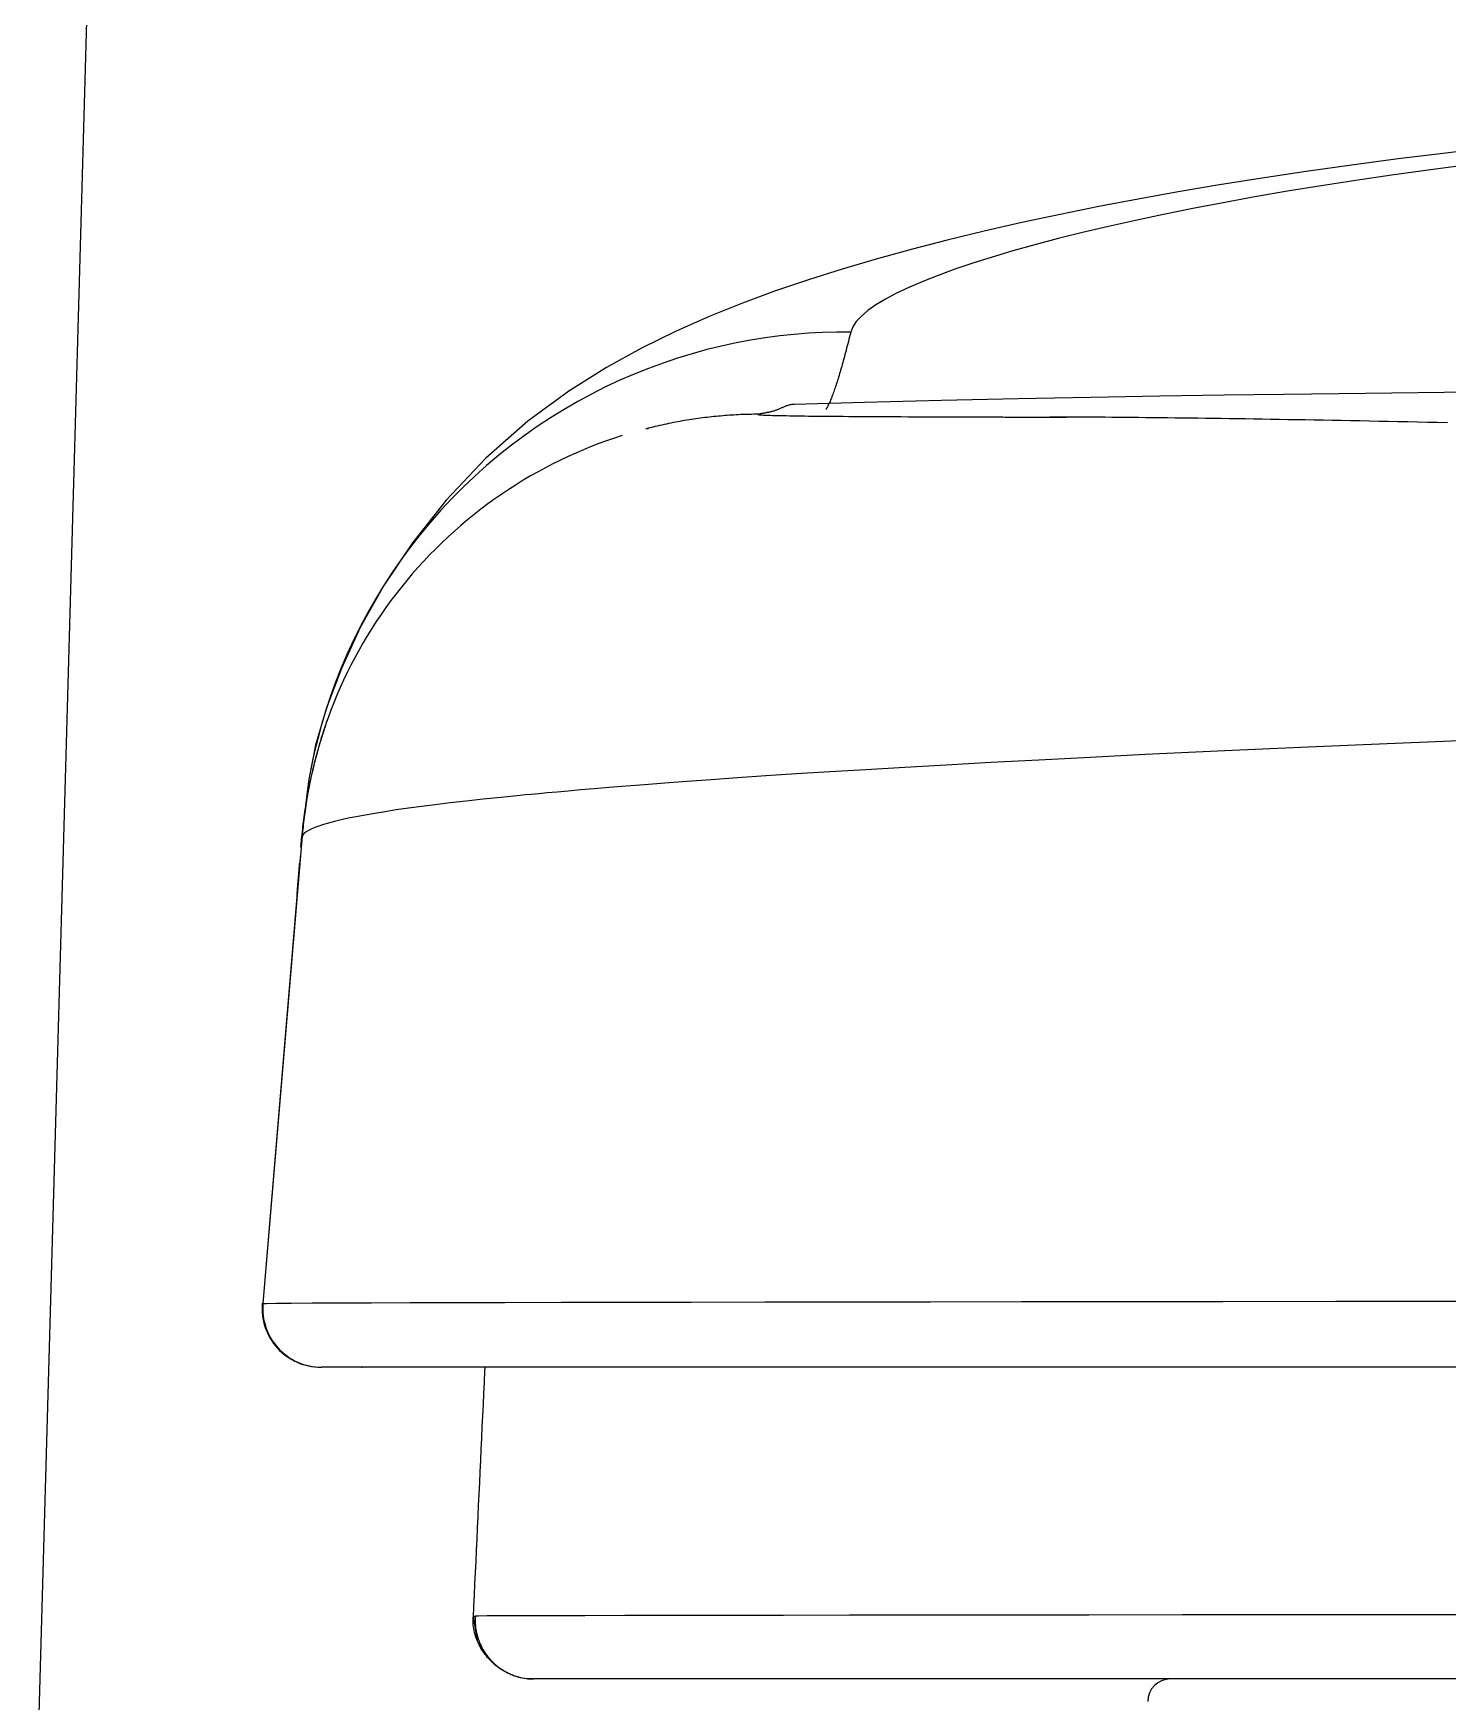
# Model space of a CAD drawing. Header units: millimetres. Extents: x 0 to 1800, y -67 to 2530.
# Drawn here: x 1205.73 to 1236.97, y 620.06 to 656.91 of the extents above; entities that cross this region are included whole.
import ezdxf

# ---------------------------------------------------------------- set-up
doc = ezdxf.new("R2010")
doc.units = ezdxf.units.MM
doc.layers.add('내부선 및 부속', color=4, linetype='Continuous')
doc.layers.add('외형선', color=3, linetype='Continuous')

msp = doc.modelspace()

# ---------------------------------------------------------------- linework, layer by layer
at = {"layer": '내부선 및 부속', "linetype": 'Continuous'}
for p, q in [((1236.934, 654.269), (1235.877, 654.138)), ((1238.017, 654.395), (1236.934, 654.269)), ((1233.843, 653.86), (1232.872, 653.714)), ((1234.845, 654.001), (1233.843, 653.86)), ((1235.877, 654.138), (1234.845, 654.001)), ((1236.538, 653.893), (1235.73, 653.78)), ((1237.366, 654.002), (1236.538, 653.893)), ((1231.932, 653.565), (1231.019, 653.41)), ((1232.872, 653.714), (1231.932, 653.565)), ((1234.176, 653.545), (1233.433, 653.423)), ((1234.942, 653.664), (1234.176, 653.545)), ((1235.73, 653.78), (1234.942, 653.664)), ((1230.132, 653.252), (1229.266, 653.087)), ((1231.019, 653.41), (1230.132, 653.252)), ((1232.015, 653.172), (1231.343, 653.044)), ((1232.712, 653.299), (1232.015, 653.172)), ((1233.433, 653.423), (1232.712, 653.299)), ((1228.413, 652.914), (1227.568, 652.732)), ((1229.266, 653.087), (1228.413, 652.914)), ((1230.073, 652.781), (1229.476, 652.648)), ((1230.695, 652.913), (1230.073, 652.781)), ((1231.343, 653.044), (1230.695, 652.913)), ((1226.732, 652.542), (1225.913, 652.343)), ((1227.568, 652.732), (1226.732, 652.542)), ((1228.365, 652.378), (1227.85, 652.243)), ((1228.907, 652.514), (1228.365, 652.378)), ((1229.476, 652.648), (1228.907, 652.514)), ((1225.119, 652.139), (1224.348, 651.927)), ((1225.913, 652.343), (1225.119, 652.139)), ((1227.365, 652.107), (1226.908, 651.971)), ((1227.85, 652.243), (1227.365, 652.107)), ((1223.595, 651.705), (1222.855, 651.471)), ((1224.348, 651.927), (1223.595, 651.705)), ((1226.082, 651.7), (1225.714, 651.566)), ((1226.48, 651.836), (1226.082, 651.7)), ((1226.908, 651.971), (1226.48, 651.836)), ((1222.855, 651.471), (1222.123, 651.222)), ((1225.072, 651.301), (1224.797, 651.17)), ((1225.378, 651.433), (1225.072, 651.301)), ((1225.714, 651.566), (1225.378, 651.433)), ((1221.392, 650.952), (1220.658, 650.657)), ((1222.123, 651.222), (1221.392, 650.952)), ((1224.343, 650.914), (1224.165, 650.789)), ((1224.554, 651.041), (1224.343, 650.914)), ((1224.797, 651.17), (1224.554, 651.041)), ((1220.658, 650.657), (1219.916, 650.328)), ((1223.908, 650.546), (1223.829, 650.428)), ((1224.02, 650.666), (1223.908, 650.546)), ((1224.165, 650.789), (1224.02, 650.666)), ((1219.916, 650.328), (1219.161, 649.957)), ((1221.896, 650.187), (1221.575, 650.135)), ((1222.216, 650.229), (1221.896, 650.187)), ((1222.535, 650.263), (1222.216, 650.229)), ((1222.851, 650.288), (1222.535, 650.263)), ((1223.165, 650.304), (1222.851, 650.288)), ((1223.476, 650.313), (1223.165, 650.304)), ((1223.785, 650.313), (1223.476, 650.313)), ((1223.758, 650.208), (1223.745, 650.156)), ((1223.771, 650.26), (1223.758, 650.208)), ((1223.785, 650.313), (1223.771, 650.26)), ((1223.829, 650.428), (1223.785, 650.313)), ((1219.161, 649.957), (1218.388, 649.532)), ((1220.283, 649.836), (1219.961, 649.738)), ((1220.606, 649.925), (1220.283, 649.836)), ((1220.93, 650.005), (1220.606, 649.925)), ((1221.253, 650.075), (1220.93, 650.005)), ((1221.575, 650.135), (1221.253, 650.075)), ((1223.657, 649.816), (1223.645, 649.77)), ((1223.67, 649.862), (1223.657, 649.816)), ((1223.682, 649.909), (1223.67, 649.862)), ((1223.695, 649.957), (1223.682, 649.909)), ((1223.707, 650.006), (1223.695, 649.957)), ((1223.72, 650.055), (1223.707, 650.006)), ((1223.733, 650.105), (1223.72, 650.055)), ((1223.745, 650.156), (1223.733, 650.105)), ((1218.388, 649.532), (1217.557, 649.01)), ((1219.319, 649.512), (1219.001, 649.385)), ((1219.639, 649.63), (1219.319, 649.512)), ((1219.961, 649.738), (1219.639, 649.63)), ((1223.551, 649.433), (1223.54, 649.395)), ((1223.563, 649.473), (1223.551, 649.433)), ((1223.574, 649.513), (1223.563, 649.473)), ((1223.586, 649.554), (1223.574, 649.513)), ((1223.597, 649.596), (1223.586, 649.554)), ((1223.609, 649.638), (1223.597, 649.596)), ((1223.621, 649.681), (1223.609, 649.638)), ((1223.633, 649.725), (1223.621, 649.681)), ((1223.645, 649.77), (1223.633, 649.725)), ((1218.371, 649.101), (1218.061, 648.945)), ((1218.685, 649.248), (1218.371, 649.101)), ((1219.001, 649.385), (1218.685, 649.248)), ((1223.441, 649.081), (1223.43, 649.05)), ((1223.451, 649.113), (1223.441, 649.081)), ((1223.462, 649.146), (1223.451, 649.113)), ((1223.473, 649.179), (1223.462, 649.146)), ((1223.484, 649.213), (1223.473, 649.179)), ((1223.495, 649.248), (1223.484, 649.213)), ((1223.506, 649.283), (1223.495, 649.248)), ((1223.517, 649.32), (1223.506, 649.283)), ((1223.528, 649.357), (1223.517, 649.32)), ((1223.54, 649.395), (1223.528, 649.357)), ((1217.557, 649.01), (1216.653, 648.348)), ((1217.754, 648.779), (1217.452, 648.603)), ((1218.061, 648.945), (1217.754, 648.779)), ((1222.393, 648.692), (1222.378, 648.687)), ((1222.409, 648.696), (1222.393, 648.692)), ((1222.425, 648.7), (1222.409, 648.696)), ((1222.442, 648.704), (1222.425, 648.7)), ((1222.458, 648.707), (1222.442, 648.704)), ((1222.474, 648.71), (1222.458, 648.707)), ((1222.49, 648.712), (1222.474, 648.71)), ((1222.506, 648.714), (1222.49, 648.712)), ((1222.523, 648.715), (1222.506, 648.714)), ((1222.539, 648.716), (1222.523, 648.715)), ((1224.089, 648.757), (1222.539, 648.716)), ((1223.289, 648.698), (1223.279, 648.678)), ((1223.298, 648.718), (1223.289, 648.698)), ((1223.308, 648.739), (1223.298, 648.718)), ((1223.318, 648.76), (1223.308, 648.739)), ((1223.328, 648.783), (1223.318, 648.76)), ((1223.338, 648.806), (1223.328, 648.783)), ((1223.348, 648.83), (1223.338, 648.806)), ((1223.358, 648.855), (1223.348, 648.83)), ((1223.368, 648.881), (1223.358, 648.855)), ((1223.378, 648.907), (1223.368, 648.881)), ((1223.388, 648.934), (1223.378, 648.907)), ((1223.399, 648.962), (1223.388, 648.934)), ((1223.409, 648.991), (1223.399, 648.962)), ((1223.42, 649.02), (1223.409, 648.991)), ((1223.43, 649.05), (1223.42, 649.02)), ((1225.793, 648.799), (1224.089, 648.757)), ((1227.486, 648.837), (1225.793, 648.799)), ((1229.091, 648.869), (1227.486, 648.837)), ((1230.61, 648.895), (1229.091, 648.869)), ((1232.037, 648.917), (1230.61, 648.895)), ((1233.354, 648.935), (1232.037, 648.917)), ((1234.578, 648.95), (1233.354, 648.935)), ((1235.742, 648.964), (1234.578, 648.95)), ((1236.891, 648.977), (1235.742, 648.964)), ((1238.08, 648.991), (1236.891, 648.977)), ((1216.653, 648.348), (1215.722, 647.528)), ((1217.153, 648.419), (1216.86, 648.225)), ((1217.452, 648.603), (1217.153, 648.419)), ((1219.914, 648.322), (1219.864, 648.312)), ((1219.964, 648.331), (1219.914, 648.322)), ((1220.014, 648.34), (1219.964, 648.331)), ((1220.064, 648.349), (1220.014, 648.34)), ((1220.114, 648.358), (1220.064, 648.349)), ((1220.165, 648.366), (1220.114, 648.358)), ((1220.215, 648.374), (1220.165, 648.366)), ((1220.265, 648.382), (1220.215, 648.374)), ((1220.315, 648.389), (1220.265, 648.382)), ((1220.364, 648.397), (1220.315, 648.389)), ((1220.414, 648.404), (1220.364, 648.397)), ((1220.464, 648.41), (1220.414, 648.404)), ((1220.514, 648.417), (1220.464, 648.41)), ((1220.564, 648.423), (1220.514, 648.417)), ((1220.613, 648.429), (1220.564, 648.423)), ((1220.663, 648.435), (1220.613, 648.429)), ((1220.713, 648.44), (1220.663, 648.435)), ((1220.762, 648.445), (1220.713, 648.44)), ((1220.812, 648.45), (1220.762, 648.445)), ((1220.861, 648.455), (1220.812, 648.45)), ((1220.91, 648.459), (1220.861, 648.455)), ((1220.96, 648.464), (1220.91, 648.459)), ((1221.009, 648.468), (1220.96, 648.464)), ((1221.058, 648.471), (1221.009, 648.468)), ((1221.107, 648.475), (1221.058, 648.471)), ((1221.156, 648.478), (1221.107, 648.475)), ((1221.205, 648.481), (1221.156, 648.478)), ((1221.254, 648.484), (1221.205, 648.481)), ((1221.303, 648.486), (1221.254, 648.484)), ((1221.352, 648.489), (1221.303, 648.486)), ((1221.401, 648.491), (1221.352, 648.489)), ((1221.449, 648.492), (1221.401, 648.491)), ((1221.498, 648.494), (1221.449, 648.492)), ((1221.546, 648.495), (1221.498, 648.494)), ((1221.594, 648.496), (1221.546, 648.495)), ((1221.643, 648.497), (1221.594, 648.496)), ((1221.691, 648.498), (1221.643, 648.497)), ((1221.739, 648.498), (1221.691, 648.498)), ((1221.733, 648.496), (1221.731, 648.494)), ((1221.731, 648.494), (1221.733, 648.493)), ((1221.739, 648.498), (1221.733, 648.496)), ((1221.733, 648.493), (1221.738, 648.491)), ((1221.738, 648.491), (1221.748, 648.489)), ((1221.754, 648.501), (1221.739, 648.498)), ((1221.748, 648.489), (1221.761, 648.487)), ((1221.77, 648.503), (1221.754, 648.501)), ((1221.761, 648.487), (1221.778, 648.485)), ((1221.786, 648.506), (1221.77, 648.503)), ((1221.778, 648.485), (1221.799, 648.484)), ((1221.802, 648.509), (1221.786, 648.506)), ((1221.799, 648.484), (1221.824, 648.482)), ((1221.818, 648.511), (1221.802, 648.509)), ((1221.835, 648.514), (1221.818, 648.511)), ((1221.824, 648.482), (1221.853, 648.481)), ((1221.851, 648.517), (1221.835, 648.514)), ((1221.868, 648.52), (1221.851, 648.517)), ((1221.853, 648.481), (1221.886, 648.479)), ((1221.884, 648.523), (1221.868, 648.52)), ((1221.901, 648.526), (1221.884, 648.523)), ((1221.886, 648.479), (1221.923, 648.478)), ((1221.918, 648.529), (1221.901, 648.526)), ((1221.935, 648.533), (1221.918, 648.529)), ((1221.923, 648.478), (1221.964, 648.476)), ((1221.952, 648.536), (1221.935, 648.533)), ((1221.968, 648.54), (1221.952, 648.536)), ((1221.964, 648.476), (1222.008, 648.475)), ((1221.985, 648.543), (1221.968, 648.54)), ((1222.003, 648.547), (1221.985, 648.543)), ((1222.02, 648.551), (1222.003, 648.547)), ((1222.008, 648.475), (1222.057, 648.473)), ((1222.037, 648.555), (1222.02, 648.551)), ((1222.053, 648.56), (1222.037, 648.555)), ((1222.069, 648.564), (1222.053, 648.56)), ((1222.057, 648.473), (1222.109, 648.472)), ((1222.085, 648.569), (1222.069, 648.564)), ((1222.101, 648.574), (1222.085, 648.569)), ((1222.117, 648.579), (1222.101, 648.574)), ((1222.109, 648.472), (1222.166, 648.471)), ((1222.133, 648.585), (1222.117, 648.579)), ((1222.148, 648.59), (1222.133, 648.585)), ((1222.164, 648.596), (1222.148, 648.59)), ((1222.179, 648.603), (1222.164, 648.596)), ((1222.166, 648.471), (1222.226, 648.469)), ((1222.194, 648.609), (1222.179, 648.603)), ((1222.209, 648.616), (1222.194, 648.609)), ((1222.224, 648.622), (1222.209, 648.616)), ((1222.239, 648.629), (1222.224, 648.622)), ((1222.226, 648.469), (1222.291, 648.468)), ((1222.254, 648.636), (1222.239, 648.629)), ((1222.269, 648.643), (1222.254, 648.636)), ((1222.284, 648.65), (1222.269, 648.643)), ((1222.299, 648.657), (1222.284, 648.65)), ((1222.291, 648.468), (1222.359, 648.467)), ((1222.315, 648.663), (1222.299, 648.657)), ((1222.33, 648.67), (1222.315, 648.663)), ((1222.346, 648.676), (1222.33, 648.67)), ((1222.362, 648.682), (1222.346, 648.676)), ((1222.359, 648.467), (1222.432, 648.465)), ((1222.378, 648.687), (1222.362, 648.682)), ((1222.432, 648.465), (1222.508, 648.464)), ((1222.508, 648.464), (1222.589, 648.463)), ((1222.589, 648.463), (1222.673, 648.462)), ((1222.673, 648.462), (1222.762, 648.461)), ((1222.762, 648.461), (1222.854, 648.459)), ((1222.854, 648.459), (1222.951, 648.458)), ((1222.951, 648.458), (1223.052, 648.457)), ((1223.052, 648.457), (1223.156, 648.456)), ((1223.156, 648.456), (1223.265, 648.455)), ((1223.241, 648.608), (1223.232, 648.592)), ((1223.251, 648.624), (1223.241, 648.608)), ((1223.26, 648.642), (1223.251, 648.624)), ((1223.27, 648.659), (1223.26, 648.642)), ((1223.265, 648.455), (1223.378, 648.454)), ((1223.279, 648.678), (1223.27, 648.659)), ((1223.378, 648.454), (1223.495, 648.453)), ((1223.495, 648.453), (1223.616, 648.452)), ((1223.616, 648.452), (1223.741, 648.451)), ((1223.741, 648.451), (1223.871, 648.45)), ((1223.871, 648.45), (1224.004, 648.449)), ((1224.004, 648.449), (1224.142, 648.449)), ((1224.142, 648.449), (1224.283, 648.448)), ((1224.283, 648.448), (1224.429, 648.447)), ((1224.429, 648.447), (1224.579, 648.446)), ((1224.579, 648.446), (1224.733, 648.445)), ((1224.733, 648.445), (1224.891, 648.445)), ((1224.891, 648.445), (1225.054, 648.444)), ((1225.054, 648.444), (1225.22, 648.443)), ((1225.22, 648.443), (1225.391, 648.443)), ((1225.391, 648.443), (1225.566, 648.442)), ((1225.566, 648.442), (1225.745, 648.441)), ((1225.745, 648.441), (1225.928, 648.441)), ((1225.928, 648.441), (1226.115, 648.44)), ((1226.115, 648.44), (1226.306, 648.44)), ((1226.306, 648.44), (1226.347, 648.439)), ((1226.347, 648.439), (1226.387, 648.439)), ((1226.387, 648.439), (1226.428, 648.439)), ((1226.428, 648.439), (1226.469, 648.439)), ((1226.469, 648.439), (1226.51, 648.439)), ((1226.51, 648.439), (1226.551, 648.439)), ((1226.551, 648.439), (1226.593, 648.439)), ((1226.593, 648.439), (1226.635, 648.439)), ((1226.635, 648.439), (1226.676, 648.439)), ((1226.676, 648.439), (1226.718, 648.439)), ((1226.718, 648.439), (1226.76, 648.438)), ((1226.76, 648.438), (1226.803, 648.438)), ((1226.803, 648.438), (1226.845, 648.438)), ((1226.845, 648.438), (1226.888, 648.438)), ((1226.888, 648.438), (1226.931, 648.438)), ((1226.931, 648.438), (1226.974, 648.438)), ((1226.974, 648.438), (1227.017, 648.438)), ((1227.017, 648.438), (1227.061, 648.438)), ((1227.061, 648.438), (1227.104, 648.438)), ((1227.104, 648.438), (1227.148, 648.438)), ((1227.148, 648.438), (1227.192, 648.437)), ((1227.192, 648.437), (1227.236, 648.437)), ((1227.236, 648.437), (1227.28, 648.437)), ((1227.28, 648.437), (1227.325, 648.437)), ((1227.325, 648.437), (1227.369, 648.437)), ((1227.369, 648.437), (1227.414, 648.437)), ((1227.414, 648.437), (1227.459, 648.437)), ((1227.459, 648.437), (1227.505, 648.437)), ((1227.505, 648.437), (1227.55, 648.437)), ((1227.55, 648.437), (1227.595, 648.437)), ((1227.595, 648.437), (1227.641, 648.437)), ((1227.641, 648.437), (1227.687, 648.436)), ((1227.687, 648.436), (1227.733, 648.436)), ((1227.733, 648.436), (1227.779, 648.436)), ((1227.779, 648.436), (1227.826, 648.436)), ((1227.826, 648.436), (1227.872, 648.436)), ((1227.872, 648.436), (1227.919, 648.436)), ((1227.919, 648.436), (1227.966, 648.436)), ((1227.966, 648.436), (1228.013, 648.436)), ((1228.013, 648.436), (1228.061, 648.436)), ((1228.061, 648.436), (1228.108, 648.436)), ((1228.108, 648.436), (1228.156, 648.436)), ((1228.156, 648.436), (1228.204, 648.436)), ((1228.311, 648.435), (1228.183, 648.436)), ((1228.204, 648.436), (1228.252, 648.435)), ((1228.252, 648.435), (1228.3, 648.435)), ((1228.3, 648.435), (1228.348, 648.435)), ((1228.441, 648.435), (1228.311, 648.435)), ((1228.348, 648.435), (1228.397, 648.435)), ((1228.397, 648.435), (1228.445, 648.435)), ((1228.573, 648.435), (1228.441, 648.435)), ((1228.445, 648.435), (1228.494, 648.435)), ((1228.494, 648.435), (1228.543, 648.435)), ((1228.707, 648.434), (1228.573, 648.435)), ((1228.842, 648.433), (1228.707, 648.434)), ((1228.98, 648.433), (1228.842, 648.433)), ((1229.12, 648.432), (1228.98, 648.433)), ((1229.261, 648.431), (1229.12, 648.432)), ((1229.405, 648.43), (1229.261, 648.431)), ((1229.551, 648.429), (1229.405, 648.43)), ((1229.698, 648.428), (1229.551, 648.429)), ((1229.848, 648.426), (1229.698, 648.428)), ((1229.999, 648.425), (1229.848, 648.426)), ((1230.153, 648.424), (1229.999, 648.425)), ((1230.308, 648.422), (1230.153, 648.424)), ((1230.466, 648.42), (1230.308, 648.422)), ((1230.625, 648.419), (1230.466, 648.42)), ((1230.786, 648.417), (1230.625, 648.419)), ((1230.949, 648.415), (1230.786, 648.417)), ((1231.115, 648.413), (1230.949, 648.415)), ((1231.282, 648.411), (1231.115, 648.413)), ((1231.451, 648.409), (1231.282, 648.411)), ((1231.622, 648.406), (1231.451, 648.409)), ((1231.795, 648.404), (1231.622, 648.406)), ((1231.97, 648.401), (1231.795, 648.404)), ((1232.146, 648.399), (1231.97, 648.401)), ((1232.325, 648.396), (1232.146, 648.399)), ((1232.506, 648.393), (1232.325, 648.396)), ((1232.688, 648.391), (1232.506, 648.393)), ((1232.873, 648.388), (1232.688, 648.391)), ((1233.059, 648.385), (1232.873, 648.388)), ((1233.247, 648.382), (1233.059, 648.385)), ((1233.438, 648.378), (1233.247, 648.382)), ((1233.63, 648.375), (1233.438, 648.378)), ((1233.824, 648.372), (1233.63, 648.375)), ((1234.02, 648.368), (1233.824, 648.372)), ((1234.218, 648.364), (1234.02, 648.368)), ((1234.418, 648.361), (1234.218, 648.364)), ((1234.62, 648.357), (1234.418, 648.361)), ((1234.824, 648.353), (1234.62, 648.357)), ((1235.03, 648.349), (1234.824, 648.353)), ((1235.238, 648.345), (1235.03, 648.349)), ((1235.448, 648.341), (1235.238, 648.345)), ((1235.659, 648.337), (1235.448, 648.341)), ((1235.873, 648.332), (1235.659, 648.337)), ((1236.089, 648.328), (1235.873, 648.332)), ((1236.306, 648.324), (1236.089, 648.328)), ((1236.526, 648.319), (1236.306, 648.324)), ((1216.572, 648.023), (1216.289, 647.812)), ((1216.86, 648.225), (1216.572, 648.023)), ((1218.566, 647.97), (1218.394, 647.911)), ((1218.739, 648.026), (1218.566, 647.97)), ((1219.261, 648.176), (1219.259, 648.176)), ((1219.31, 648.189), (1219.26, 648.176)), ((1219.263, 648.176), (1219.261, 648.176)), ((1219.265, 648.176), (1219.263, 648.176)), ((1219.267, 648.177), (1219.265, 648.176)), ((1219.269, 648.177), (1219.267, 648.177)), ((1219.271, 648.177), (1219.269, 648.177)), ((1219.273, 648.177), (1219.271, 648.177)), ((1219.275, 648.177), (1219.273, 648.177)), ((1219.277, 648.178), (1219.275, 648.177)), ((1219.279, 648.178), (1219.277, 648.178)), ((1219.28, 648.178), (1219.279, 648.178)), ((1219.282, 648.178), (1219.28, 648.178)), ((1219.284, 648.178), (1219.282, 648.178)), ((1219.285, 648.178), (1219.284, 648.178)), ((1219.287, 648.178), (1219.285, 648.178)), ((1219.288, 648.178), (1219.287, 648.178)), ((1219.29, 648.179), (1219.288, 648.178)), ((1219.291, 648.179), (1219.29, 648.179)), ((1219.293, 648.179), (1219.291, 648.179)), ((1219.294, 648.179), (1219.293, 648.179)), ((1219.295, 648.179), (1219.294, 648.179)), ((1219.296, 648.179), (1219.295, 648.179)), ((1219.298, 648.179), (1219.296, 648.179)), ((1219.299, 648.179), (1219.298, 648.179)), ((1219.3, 648.179), (1219.299, 648.179)), ((1219.301, 648.179), (1219.3, 648.179)), ((1219.302, 648.179), (1219.301, 648.179)), ((1219.303, 648.179), (1219.302, 648.179)), ((1219.304, 648.179), (1219.303, 648.179)), ((1219.305, 648.178), (1219.304, 648.179)), ((1219.306, 648.178), (1219.305, 648.178)), ((1219.307, 648.178), (1219.306, 648.178)), ((1219.308, 648.178), (1219.307, 648.178)), ((1219.309, 648.178), (1219.308, 648.178)), ((1219.308, 648.178), (1219.308, 648.178)), ((1219.31, 648.178), (1219.309, 648.178)), ((1219.361, 648.201), (1219.31, 648.189)), ((1219.311, 648.178), (1219.31, 648.178)), ((1219.312, 648.177), (1219.311, 648.178)), ((1219.311, 648.178), (1219.311, 648.178)), ((1219.313, 648.177), (1219.312, 648.177)), ((1219.312, 648.177), (1219.312, 648.177)), ((1219.314, 648.177), (1219.313, 648.177)), ((1219.313, 648.177), (1219.313, 648.177)), ((1219.314, 648.176), (1219.314, 648.177)), ((1219.315, 648.176), (1219.314, 648.176)), ((1219.314, 648.176), (1219.314, 648.176)), ((1219.315, 648.175), (1219.315, 648.176)), ((1219.315, 648.176), (1219.315, 648.176)), ((1219.316, 648.175), (1219.315, 648.175)), ((1219.315, 648.175), (1219.315, 648.175)), ((1219.411, 648.214), (1219.361, 648.201)), ((1219.461, 648.226), (1219.411, 648.214)), ((1219.512, 648.237), (1219.461, 648.226)), ((1219.562, 648.249), (1219.512, 648.237)), ((1219.612, 648.26), (1219.562, 648.249)), ((1219.663, 648.271), (1219.612, 648.26)), ((1219.713, 648.282), (1219.663, 648.271)), ((1219.763, 648.292), (1219.713, 648.282)), ((1219.813, 648.302), (1219.763, 648.292)), ((1219.864, 648.312), (1219.813, 648.302)), ((1236.747, 648.314), (1236.526, 648.319)), ((1236.971, 648.309), (1236.747, 648.314)), ((1216.013, 647.592), (1215.743, 647.365)), ((1216.289, 647.812), (1216.013, 647.592)), ((1217.712, 647.64), (1217.543, 647.564)), ((1217.881, 647.713), (1217.712, 647.64)), ((1218.052, 647.782), (1217.881, 647.713)), ((1218.223, 647.848), (1218.052, 647.782)), ((1218.394, 647.911), (1218.223, 647.848)), ((1215.722, 647.528), (1214.851, 646.602)), ((1215.743, 647.365), (1215.48, 647.129)), ((1216.878, 647.227), (1216.715, 647.135)), ((1217.043, 647.317), (1216.878, 647.227)), ((1217.208, 647.402), (1217.043, 647.317)), ((1217.375, 647.485), (1217.208, 647.402)), ((1217.543, 647.564), (1217.375, 647.485)), ((1215.224, 646.886), (1214.975, 646.635)), ((1215.48, 647.129), (1215.224, 646.886)), ((1216.393, 646.941), (1216.234, 646.839)), ((1216.553, 647.04), (1216.393, 646.941)), ((1216.715, 647.135), (1216.553, 647.04)), ((1214.851, 646.602), (1214.102, 645.656)), ((1214.975, 646.635), (1214.734, 646.378)), ((1215.768, 646.516), (1215.617, 646.402)), ((1215.922, 646.627), (1215.768, 646.516)), ((1216.077, 646.734), (1215.922, 646.627)), ((1216.234, 646.839), (1216.077, 646.734)), ((1214.501, 646.114), (1214.277, 645.844)), ((1214.734, 646.378), (1214.501, 646.114)), ((1215.32, 646.165), (1215.175, 646.043)), ((1215.467, 646.285), (1215.32, 646.165)), ((1215.617, 646.402), (1215.467, 646.285)), ((1214.277, 645.844), (1214.061, 645.568)), ((1214.891, 645.79), (1214.753, 645.66)), ((1215.032, 645.918), (1214.891, 645.79)), ((1215.175, 646.043), (1215.032, 645.918)), ((1214.102, 645.656), (1213.471, 644.712)), ((1214.061, 645.568), (1213.854, 645.287)), ((1214.484, 645.391), (1214.353, 645.253)), ((1214.617, 645.527), (1214.484, 645.391)), ((1214.753, 645.66), (1214.617, 645.527)), ((1213.854, 645.287), (1213.656, 645)), ((1214.226, 645.113), (1214.1, 644.971)), ((1214.353, 645.253), (1214.226, 645.113)), ((1213.471, 644.712), (1212.951, 643.783)), ((1213.467, 644.709), (1213.287, 644.414)), ((1213.656, 645), (1213.467, 644.709)), ((1213.859, 644.68), (1213.742, 644.531)), ((1213.978, 644.826), (1213.859, 644.68)), ((1214.1, 644.971), (1213.978, 644.826)), ((1213.287, 644.414), (1213.117, 644.116)), ((1213.629, 644.381), (1213.518, 644.229)), ((1213.742, 644.531), (1213.629, 644.381)), ((1213.117, 644.116), (1212.956, 643.814)), ((1213.306, 643.919), (1213.205, 643.762)), ((1213.41, 644.075), (1213.306, 643.919)), ((1213.518, 644.229), (1213.41, 644.075)), ((1212.951, 643.783), (1212.534, 642.882)), ((1212.956, 643.814), (1212.804, 643.509)), ((1213.106, 643.603), (1213.011, 643.443)), ((1213.205, 643.762), (1213.106, 643.603)), ((1212.662, 643.202), (1212.53, 642.892)), ((1212.804, 643.509), (1212.662, 643.202)), ((1212.92, 643.282), (1212.831, 643.119)), ((1213.011, 643.443), (1212.92, 643.282)), ((1212.534, 642.882), (1212.206, 642.015)), ((1212.53, 642.892), (1212.407, 642.581)), ((1212.745, 642.956), (1212.663, 642.791)), ((1212.831, 643.119), (1212.745, 642.956)), ((1212.407, 642.581), (1212.294, 642.269)), ((1212.509, 642.46), (1212.436, 642.293)), ((1212.584, 642.626), (1212.509, 642.46)), ((1212.663, 642.791), (1212.584, 642.626)), ((1212.294, 642.269), (1212.19, 641.956)), ((1212.367, 642.125), (1212.301, 641.957)), ((1212.436, 642.293), (1212.367, 642.125)), ((1212.206, 642.015), (1211.964, 641.186)), ((1212.19, 641.956), (1212.096, 641.643)), ((1212.22, 641.736), (1212.201, 641.684)), ((1212.22, 641.734), (1212.201, 641.679)), ((1212.239, 641.789), (1212.22, 641.736)), ((1212.239, 641.789), (1212.22, 641.734)), ((1212.301, 641.957), (1212.239, 641.789)), ((1212.011, 641.33), (1211.935, 641.017)), ((1212.096, 641.643), (1212.011, 641.33)), ((1212.094, 641.349), (1212.077, 641.295)), ((1212.097, 641.369), (1212.081, 641.316)), ((1212.111, 641.404), (1212.094, 641.349)), ((1212.114, 641.421), (1212.097, 641.369)), ((1212.129, 641.459), (1212.111, 641.404)), ((1212.131, 641.474), (1212.114, 641.421)), ((1212.146, 641.514), (1212.129, 641.459)), ((1212.148, 641.526), (1212.131, 641.474)), ((1212.164, 641.569), (1212.146, 641.514)), ((1212.165, 641.579), (1212.148, 641.526)), ((1212.182, 641.624), (1212.164, 641.569)), ((1212.183, 641.631), (1212.165, 641.579)), ((1212.201, 641.679), (1212.182, 641.624)), ((1212.201, 641.684), (1212.183, 641.631)), ((1211.964, 641.186), (1211.81, 640.393)), ((1211.935, 641.017), (1211.868, 640.704)), ((1211.975, 640.949), (1211.962, 640.896)), ((1211.983, 640.966), (1211.969, 640.911)), ((1211.99, 641.001), (1211.975, 640.949)), ((1211.998, 641.02), (1211.983, 640.966)), ((1212.004, 641.054), (1211.99, 641.001)), ((1212.014, 641.075), (1211.998, 641.02)), ((1212.019, 641.106), (1212.004, 641.054)), ((1212.029, 641.13), (1212.014, 641.075)), ((1212.034, 641.159), (1212.019, 641.106)), ((1212.045, 641.185), (1212.029, 641.13)), ((1212.049, 641.211), (1212.034, 641.159)), ((1212.061, 641.24), (1212.045, 641.185)), ((1212.065, 641.264), (1212.049, 641.211)), ((1212.077, 641.295), (1212.061, 641.24)), ((1212.081, 641.316), (1212.065, 641.264)), ((1230.288, 640.978), (1229.075, 640.918)), ((1232.052, 641.062), (1230.288, 640.978)), ((1233.891, 641.144), (1232.052, 641.062)), ((1235.812, 641.225), (1233.891, 641.144)), ((1237.82, 641.304), (1235.812, 641.225)), ((1211.868, 640.704), (1211.81, 640.393)), ((1211.885, 640.581), (1211.873, 640.529)), ((1211.887, 640.583), (1211.874, 640.528)), ((1211.897, 640.633), (1211.885, 640.581)), ((1211.9, 640.637), (1211.887, 640.583)), ((1211.909, 640.686), (1211.897, 640.633)), ((1211.913, 640.692), (1211.9, 640.637)), ((1211.922, 640.738), (1211.909, 640.686)), ((1211.927, 640.747), (1211.913, 640.692)), ((1211.935, 640.791), (1211.922, 640.738)), ((1211.94, 640.801), (1211.927, 640.747)), ((1211.948, 640.843), (1211.935, 640.791)), ((1211.954, 640.856), (1211.94, 640.801)), ((1211.962, 640.896), (1211.948, 640.843)), ((1211.969, 640.911), (1211.954, 640.856)), ((1223.327, 640.597), (1222.591, 640.55)), ((1224.121, 640.645), (1223.327, 640.597)), ((1224.977, 640.696), (1224.121, 640.645)), ((1225.897, 640.748), (1224.977, 640.696)), ((1226.884, 640.803), (1225.897, 640.748)), ((1227.943, 640.859), (1226.884, 640.803)), ((1229.075, 640.918), (1227.943, 640.859)), ((1211.787, 640.212), (1211.785, 640.199)), ((1211.789, 640.225), (1211.787, 640.212)), ((1211.79, 640.238), (1211.789, 640.225)), ((1211.792, 640.251), (1211.79, 640.238)), ((1211.793, 640.264), (1211.792, 640.251)), ((1211.795, 640.277), (1211.793, 640.264)), ((1211.797, 640.289), (1211.795, 640.277)), ((1211.798, 640.302), (1211.797, 640.289)), ((1211.8, 640.315), (1211.798, 640.302)), ((1211.809, 640.215), (1211.799, 640.162)), ((1211.802, 640.328), (1211.8, 640.315)), ((1211.803, 640.341), (1211.802, 640.328)), ((1211.805, 640.354), (1211.803, 640.341)), ((1211.807, 640.367), (1211.805, 640.354)), ((1211.816, 640.256), (1211.805, 640.201)), ((1211.808, 640.38), (1211.807, 640.367)), ((1211.81, 640.393), (1211.808, 640.38)), ((1211.819, 640.267), (1211.809, 640.215)), ((1211.827, 640.31), (1211.816, 640.256)), ((1211.829, 640.319), (1211.819, 640.267)), ((1211.839, 640.365), (1211.827, 640.31)), ((1211.839, 640.371), (1211.829, 640.319)), ((1211.85, 640.424), (1211.839, 640.371)), ((1211.85, 640.419), (1211.839, 640.365)), ((1211.861, 640.476), (1211.85, 640.424)), ((1211.862, 640.474), (1211.85, 640.419)), ((1211.873, 640.529), (1211.861, 640.476)), ((1211.874, 640.528), (1211.862, 640.474)), ((1218.116, 640.223), (1217.813, 640.198)), ((1218.453, 640.252), (1218.116, 640.223)), ((1218.824, 640.282), (1218.453, 640.252)), ((1219.232, 640.314), (1218.824, 640.282)), ((1219.68, 640.348), (1219.232, 640.314)), ((1220.168, 640.384), (1219.68, 640.348)), ((1220.701, 640.423), (1220.168, 640.384)), ((1221.281, 640.463), (1220.701, 640.423)), ((1221.909, 640.506), (1221.281, 640.463)), ((1222.591, 640.55), (1221.909, 640.506)), ((1211.747, 639.875), (1211.738, 639.82)), ((1211.747, 639.85), (1211.739, 639.798)), ((1211.742, 639.846), (1211.74, 639.834)), ((1211.743, 639.859), (1211.742, 639.846)), ((1211.745, 639.871), (1211.743, 639.859)), ((1211.746, 639.884), (1211.745, 639.871)), ((1211.748, 639.896), (1211.746, 639.884)), ((1211.756, 639.929), (1211.747, 639.875)), ((1211.755, 639.902), (1211.747, 639.85)), ((1211.749, 639.909), (1211.748, 639.896)), ((1211.751, 639.921), (1211.749, 639.909)), ((1211.752, 639.933), (1211.751, 639.921)), ((1211.754, 639.946), (1211.752, 639.933)), ((1211.755, 639.959), (1211.754, 639.946)), ((1211.757, 639.971), (1211.755, 639.959)), ((1211.763, 639.954), (1211.755, 639.902)), ((1211.765, 639.984), (1211.756, 639.929)), ((1211.758, 639.984), (1211.757, 639.971)), ((1211.76, 639.996), (1211.758, 639.984)), ((1211.762, 640.009), (1211.76, 639.996)), ((1211.763, 640.021), (1211.762, 640.009)), ((1211.765, 640.034), (1211.763, 640.021)), ((1211.771, 640.006), (1211.763, 639.954)), ((1211.766, 640.047), (1211.765, 640.034)), ((1211.775, 640.038), (1211.765, 639.984)), ((1211.768, 640.059), (1211.766, 640.047)), ((1211.769, 640.072), (1211.768, 640.059)), ((1211.771, 640.085), (1211.769, 640.072)), ((1211.772, 640.097), (1211.771, 640.085)), ((1211.78, 640.058), (1211.771, 640.006)), ((1211.774, 640.11), (1211.772, 640.097)), ((1211.776, 640.123), (1211.774, 640.11)), ((1211.785, 640.092), (1211.775, 640.038)), ((1211.777, 640.135), (1211.776, 640.123)), ((1211.779, 640.148), (1211.777, 640.135)), ((1211.78, 640.161), (1211.779, 640.148)), ((1211.782, 640.174), (1211.78, 640.161)), ((1211.789, 640.11), (1211.78, 640.058)), ((1211.784, 640.187), (1211.782, 640.174)), ((1211.785, 640.199), (1211.784, 640.187)), ((1211.795, 640.147), (1211.785, 640.092)), ((1211.799, 640.162), (1211.789, 640.11)), ((1211.805, 640.201), (1211.795, 640.147)), ((1214.609, 639.871), (1214.301, 639.832)), ((1214.938, 639.911), (1214.609, 639.871)), ((1215.29, 639.952), (1214.938, 639.911)), ((1215.663, 639.992), (1215.29, 639.952)), ((1216.06, 640.034), (1215.663, 639.992)), ((1216.48, 640.075), (1216.06, 640.034)), ((1216.594, 640.086), (1216.48, 640.075)), ((1216.733, 640.099), (1216.594, 640.086)), ((1216.895, 640.115), (1216.733, 640.099)), ((1217.083, 640.132), (1216.895, 640.115)), ((1217.298, 640.152), (1217.083, 640.132)), ((1217.54, 640.174), (1217.298, 640.152)), ((1217.813, 640.198), (1217.54, 640.174)), ((1211.691, 639.493), (1211.685, 639.438)), ((1211.699, 639.548), (1211.691, 639.493)), ((1211.699, 639.488), (1211.693, 639.437)), ((1211.706, 639.602), (1211.699, 639.548)), ((1211.705, 639.54), (1211.699, 639.488)), ((1211.711, 639.591), (1211.705, 639.54)), ((1211.714, 639.657), (1211.706, 639.602)), ((1211.718, 639.643), (1211.711, 639.591)), ((1211.722, 639.711), (1211.714, 639.657)), ((1211.724, 639.695), (1211.718, 639.643)), ((1211.73, 639.766), (1211.722, 639.711)), ((1211.732, 639.746), (1211.724, 639.695)), ((1211.738, 639.82), (1211.73, 639.766)), ((1211.739, 639.798), (1211.732, 639.746)), ((1211.733, 639.772), (1211.732, 639.76)), ((1211.735, 639.784), (1211.733, 639.772)), ((1211.736, 639.797), (1211.735, 639.784)), ((1211.738, 639.809), (1211.736, 639.797)), ((1211.739, 639.822), (1211.738, 639.809)), ((1211.74, 639.834), (1211.739, 639.822)), ((1212.381, 639.501), (1212.251, 639.466)), ((1212.527, 639.535), (1212.381, 639.501)), ((1212.687, 639.571), (1212.527, 639.535)), ((1212.864, 639.607), (1212.687, 639.571)), ((1213.058, 639.643), (1212.864, 639.607)), ((1213.27, 639.68), (1213.058, 639.643)), ((1213.499, 639.717), (1213.27, 639.68)), ((1213.747, 639.755), (1213.499, 639.717)), ((1214.014, 639.793), (1213.747, 639.755)), ((1214.301, 639.832), (1214.014, 639.793)), ((1211.668, 639.181), (1210.801, 628.852)), ((1211.649, 639.108), (1211.645, 639.053)), ((1211.655, 639.163), (1211.649, 639.108)), ((1211.652, 639.111), (1211.651, 639.106)), ((1211.651, 639.106), (1211.651, 639.101)), ((1211.653, 639.116), (1211.652, 639.111)), ((1211.654, 639.121), (1211.653, 639.116)), ((1211.655, 639.125), (1211.654, 639.121)), ((1211.66, 639.218), (1211.655, 639.163)), ((1211.656, 639.13), (1211.655, 639.125)), ((1211.657, 639.135), (1211.656, 639.13)), ((1211.658, 639.14), (1211.657, 639.135)), ((1211.659, 639.145), (1211.658, 639.14)), ((1211.661, 639.15), (1211.659, 639.145)), ((1211.666, 639.273), (1211.66, 639.218)), ((1211.662, 639.155), (1211.661, 639.15)), ((1211.663, 639.16), (1211.662, 639.155)), ((1211.664, 639.166), (1211.663, 639.16)), ((1211.665, 639.171), (1211.664, 639.166)), ((1211.667, 639.176), (1211.665, 639.171)), ((1211.672, 639.328), (1211.666, 639.273)), ((1211.668, 639.181), (1211.667, 639.176)), ((1211.672, 639.231), (1211.668, 639.18)), ((1211.687, 639.21), (1211.668, 639.18)), ((1211.678, 639.383), (1211.672, 639.328)), ((1211.677, 639.283), (1211.672, 639.231)), ((1211.682, 639.334), (1211.677, 639.283)), ((1211.685, 639.438), (1211.678, 639.383)), ((1211.687, 639.385), (1211.682, 639.334)), ((1211.693, 639.437), (1211.687, 639.385)), ((1211.716, 639.24), (1211.687, 639.21)), ((1211.756, 639.271), (1211.716, 639.24)), ((1211.807, 639.302), (1211.756, 639.271)), ((1211.87, 639.334), (1211.807, 639.302)), ((1211.946, 639.366), (1211.87, 639.334)), ((1212.034, 639.399), (1211.946, 639.366)), ((1212.136, 639.432), (1212.034, 639.399)), ((1212.251, 639.466), (1212.136, 639.432)), ((1211.634, 638.951), (1211.633, 638.946)), ((1211.633, 638.946), (1211.633, 638.941)), ((1211.633, 638.941), (1211.633, 638.937)), ((1211.635, 638.965), (1211.634, 638.96)), ((1211.634, 638.96), (1211.634, 638.956)), ((1211.634, 638.956), (1211.634, 638.951)), ((1211.636, 638.98), (1211.635, 638.975)), ((1211.635, 638.975), (1211.635, 638.97)), ((1211.635, 638.97), (1211.635, 638.965)), ((1211.637, 638.994), (1211.636, 638.989)), ((1211.636, 638.989), (1211.636, 638.984)), ((1211.636, 638.984), (1211.636, 638.98)), ((1211.638, 639.004), (1211.637, 638.999)), ((1211.637, 638.999), (1211.637, 638.994)), ((1211.639, 639.013), (1211.638, 639.008)), ((1211.638, 639.008), (1211.638, 639.004)), ((1211.64, 639.023), (1211.639, 639.018)), ((1211.639, 639.018), (1211.639, 639.013)), ((1211.641, 639.032), (1211.64, 639.028)), ((1211.64, 639.028), (1211.64, 639.023)), ((1211.642, 639.042), (1211.641, 639.037)), ((1211.641, 639.037), (1211.641, 639.032)), ((1211.643, 639.052), (1211.642, 639.047)), ((1211.642, 639.047), (1211.642, 639.042)), ((1211.644, 639.057), (1211.643, 639.052)), ((1211.645, 639.066), (1211.644, 639.062)), ((1211.644, 639.062), (1211.644, 639.057)), ((1211.646, 639.071), (1211.645, 639.066)), ((1211.647, 639.081), (1211.646, 639.076)), ((1211.646, 639.076), (1211.646, 639.071)), ((1211.648, 639.086), (1211.647, 639.081)), ((1211.649, 639.091), (1211.648, 639.086)), ((1211.65, 639.096), (1211.649, 639.091)), ((1211.651, 639.101), (1211.65, 639.096)), ((1211.595, 638.369), (1210.796, 628.852)), ((1211.593, 638.351), (1211.595, 638.369)), ((1211.595, 638.369), (1211.597, 638.387)), ((1211.597, 638.387), (1211.598, 638.406)), ((1211.598, 638.406), (1211.6, 638.425)), ((1211.6, 638.425), (1211.601, 638.444)), ((1211.601, 638.444), (1211.603, 638.464)), ((1211.603, 638.464), (1211.605, 638.484)), ((1211.605, 638.484), (1211.606, 638.504)), ((1211.606, 638.504), (1211.608, 638.525)), ((1211.608, 638.525), (1211.61, 638.546)), ((1211.61, 638.546), (1211.612, 638.567)), ((1211.612, 638.567), (1211.613, 638.589)), ((1211.625, 638.724), (1211.613, 638.585)), ((1211.564, 637.998), (1211.565, 638.009)), ((1211.565, 638.009), (1211.566, 638.019)), ((1211.566, 638.019), (1211.567, 638.03)), ((1211.567, 638.03), (1211.568, 638.041)), ((1211.568, 638.041), (1211.569, 638.053)), ((1211.569, 638.053), (1211.57, 638.065)), ((1211.57, 638.065), (1211.571, 638.077)), ((1211.571, 638.077), (1211.572, 638.09)), ((1211.572, 638.09), (1211.573, 638.102)), ((1211.573, 638.102), (1211.574, 638.116)), ((1211.574, 638.116), (1211.575, 638.129)), ((1211.575, 638.129), (1211.576, 638.143)), ((1211.576, 638.143), (1211.577, 638.157)), ((1211.577, 638.157), (1211.579, 638.171)), ((1211.579, 638.171), (1211.58, 638.186)), ((1211.58, 638.186), (1211.581, 638.201)), ((1211.581, 638.201), (1211.582, 638.216)), ((1211.582, 638.216), (1211.584, 638.232)), ((1211.584, 638.232), (1211.585, 638.248)), ((1211.585, 638.248), (1211.586, 638.264)), ((1211.586, 638.264), (1211.588, 638.281)), ((1211.588, 638.281), (1211.589, 638.298)), ((1211.589, 638.298), (1211.591, 638.315)), ((1211.591, 638.315), (1211.592, 638.333)), ((1211.592, 638.333), (1211.593, 638.351)), ((1211.556, 637.893), (1211.557, 637.899)), ((1211.557, 637.906), (1211.558, 637.913)), ((1211.557, 637.899), (1211.557, 637.906)), ((1211.558, 637.92), (1211.559, 637.927)), ((1211.558, 637.913), (1211.558, 637.92)), ((1211.559, 637.935), (1211.56, 637.943)), ((1211.559, 637.927), (1211.559, 637.935)), ((1211.56, 637.943), (1211.561, 637.951)), ((1211.561, 637.96), (1211.562, 637.969)), ((1211.561, 637.951), (1211.561, 637.96)), ((1211.562, 637.969), (1211.563, 637.979)), ((1211.563, 637.979), (1211.564, 637.988)), ((1211.564, 637.988), (1211.564, 637.998)), ((1210.787, 628.852), (1210.786, 628.852)), ((1210.786, 628.852), (1210.786, 628.852)), ((1210.786, 628.852), (1210.786, 628.852)), ((1210.786, 628.852), (1210.786, 628.852)), ((1210.786, 628.852), (1210.786, 628.852)), ((1210.786, 628.852), (1210.786, 628.852)), ((1210.786, 628.852), (1210.786, 628.852)), ((1210.786, 628.852), (1210.786, 628.852)), ((1210.786, 628.852), (1210.787, 628.852)), ((1210.788, 628.852), (1210.787, 628.852)), ((1210.787, 628.852), (1210.787, 628.852)), ((1210.787, 628.852), (1210.788, 628.852)), ((1210.789, 628.852), (1210.788, 628.852)), ((1210.788, 628.852), (1210.788, 628.852)), ((1210.788, 628.852), (1210.789, 628.852)), ((1210.79, 628.852), (1210.789, 628.852)), ((1210.789, 628.852), (1210.79, 628.852)), ((1210.791, 628.852), (1210.79, 628.852)), ((1210.79, 628.852), (1210.79, 628.852)), ((1210.79, 628.852), (1210.791, 628.852)), ((1210.792, 628.852), (1210.791, 628.852)), ((1210.791, 628.852), (1210.793, 628.852)), ((1210.793, 628.852), (1210.792, 628.852)), ((1210.792, 628.852), (1210.792, 628.852)), ((1210.794, 628.852), (1210.793, 628.852)), ((1210.793, 628.852), (1210.795, 628.852)), ((1210.795, 628.852), (1210.794, 628.852)), ((1210.794, 628.852), (1210.794, 628.852)), ((1210.796, 628.852), (1210.795, 628.852)), ((1210.795, 628.852), (1210.797, 628.852)), ((1210.797, 628.852), (1210.796, 628.852)), ((1210.796, 628.852), (1210.796, 628.852)), ((1210.798, 628.852), (1210.797, 628.852)), ((1210.797, 628.852), (1210.797, 628.852)), ((1210.797, 628.852), (1210.799, 628.852)), ((1210.799, 628.852), (1210.798, 628.852)), ((1210.798, 628.852), (1210.798, 628.852)), ((1210.8, 628.852), (1210.799, 628.852)), ((1210.799, 628.852), (1210.799, 628.852)), ((1210.799, 628.852), (1210.801, 628.852)), ((1210.801, 628.852), (1210.8, 628.852)), ((1210.8, 628.852), (1210.8, 628.852)), ((1210.8, 628.852), (1210.8, 628.852)), ((1210.801, 628.852), (1210.883, 628.854)), ((1210.802, 628.852), (1210.801, 628.852)), ((1210.801, 628.852), (1210.801, 628.852)), ((1210.801, 628.852), (1210.801, 628.852)), ((1210.802, 628.852), (1210.802, 628.852)), ((1210.802, 628.852), (1210.802, 628.852)), ((1210.802, 628.852), (1210.802, 628.852)), ((1210.802, 628.852), (1210.802, 628.852)), ((1210.883, 628.854), (1211.091, 628.857)), ((1211.091, 628.857), (1211.425, 628.86)), ((1211.425, 628.86), (1211.888, 628.863)), ((1211.888, 628.863), (1212.479, 628.865)), ((1212.479, 628.865), (1213.2, 628.868)), ((1213.2, 628.868), (1214.051, 628.871)), ((1214.051, 628.871), (1215.033, 628.874)), ((1215.033, 628.874), (1216.145, 628.876)), ((1216.145, 628.876), (1217.387, 628.879)), ((1217.387, 628.879), (1218.759, 628.882)), ((1218.759, 628.882), (1220.26, 628.884)), ((1220.26, 628.884), (1221.891, 628.887)), ((1221.891, 628.887), (1223.651, 628.889)), ((1223.651, 628.889), (1225.539, 628.892)), ((1225.539, 628.892), (1227.552, 628.894)), ((1227.552, 628.894), (1229.699, 628.897)), ((1229.699, 628.897), (1232.005, 628.899)), ((1232.005, 628.899), (1234.498, 628.902)), ((1234.498, 628.902), (1237.199, 628.904)), ((1212.178, 627.443), (1212.097, 627.443)), ((1212.385, 627.443), (1212.178, 627.443)), ((1212.72, 627.443), (1212.385, 627.443)), ((1213.182, 627.443), (1212.72, 627.443)), ((1213.773, 627.443), (1213.182, 627.443)), ((1214.494, 627.443), (1213.773, 627.443)), ((1215.346, 627.443), (1214.494, 627.443)), ((1216.327, 627.443), (1215.346, 627.443)), ((1215.697, 627.361), (1215.686, 627.114)), ((1215.701, 627.443), (1215.697, 627.361)), ((1217.439, 627.443), (1216.327, 627.443)), ((1218.68, 627.443), (1217.439, 627.443)), ((1220.049, 627.443), (1218.68, 627.443)), ((1221.548, 627.443), (1220.049, 627.443)), ((1223.175, 627.443), (1221.548, 627.443)), ((1224.931, 627.443), (1223.175, 627.443)), ((1226.812, 627.443), (1224.931, 627.443)), ((1228.819, 627.443), (1226.812, 627.443)), ((1230.957, 627.443), (1228.819, 627.443)), ((1233.253, 627.443), (1230.957, 627.443)), ((1235.734, 627.443), (1233.253, 627.443)), ((1238.421, 627.443), (1235.734, 627.443)), ((1215.686, 627.114), (1215.674, 626.866)), ((1215.663, 626.619), (1215.651, 626.371)), ((1215.674, 626.866), (1215.663, 626.619)), ((1215.651, 626.371), (1215.64, 626.124)), ((1215.628, 625.876), (1215.617, 625.629)), ((1215.64, 626.124), (1215.628, 625.876)), ((1215.617, 625.629), (1215.605, 625.381)), ((1215.593, 625.134), (1215.582, 624.886)), ((1215.605, 625.381), (1215.593, 625.134)), ((1215.582, 624.886), (1215.57, 624.639)), ((1215.559, 624.391), (1215.547, 624.144)), ((1215.57, 624.639), (1215.559, 624.391)), ((1215.547, 624.144), (1215.536, 623.896)), ((1215.524, 623.648), (1215.513, 623.401)), ((1215.536, 623.896), (1215.524, 623.648)), ((1215.513, 623.401), (1215.501, 623.153)), ((1215.49, 622.906), (1215.478, 622.658)), ((1215.501, 623.153), (1215.49, 622.906)), ((1215.478, 622.658), (1215.467, 622.411)), ((1215.455, 622.163), (1215.443, 621.916)), ((1215.467, 622.411), (1215.455, 622.163)), ((1215.442, 621.874), (1215.443, 621.916)), ((1215.443, 621.832), (1215.442, 621.874)), ((1215.443, 621.916), (1215.444, 621.917)), ((1215.445, 621.79), (1215.443, 621.832)), ((1215.444, 621.917), (1215.445, 621.917)), ((1215.446, 621.907), (1215.444, 621.916)), ((1215.445, 621.917), (1215.446, 621.918)), ((1215.448, 621.749), (1215.445, 621.79)), ((1215.446, 621.918), (1215.447, 621.918)), ((1215.447, 621.925), (1215.532, 621.412)), ((1215.447, 621.918), (1215.448, 621.919)), ((1215.448, 621.919), (1215.449, 621.92)), ((1215.449, 621.92), (1215.45, 621.921)), ((1215.449, 621.92), (1215.449, 621.92)), ((1215.45, 621.921), (1215.451, 621.922)), ((1215.451, 621.922), (1215.452, 621.922)), ((1215.452, 621.922), (1215.453, 621.923)), ((1215.453, 621.923), (1215.454, 621.924)), ((1215.454, 621.924), (1215.455, 621.924)), ((1215.455, 621.925), (1215.456, 621.926)), ((1215.455, 621.924), (1215.455, 621.925)), ((1215.456, 621.926), (1215.457, 621.926)), ((1215.457, 621.926), (1215.458, 621.927)), ((1215.458, 621.927), (1215.459, 621.927)), ((1215.459, 621.927), (1215.46, 621.928)), ((1215.46, 621.928), (1215.46, 621.929)), ((1215.46, 621.929), (1215.461, 621.929)), ((1215.461, 621.929), (1215.462, 621.93)), ((1215.462, 621.93), (1215.463, 621.931)), ((1215.463, 621.931), (1215.464, 621.931)), ((1215.464, 621.931), (1215.465, 621.932)), ((1215.465, 621.932), (1215.466, 621.933)), ((1215.466, 621.933), (1215.467, 621.933)), ((1215.467, 621.933), (1215.467, 621.934)), ((1215.467, 621.934), (1215.468, 621.934)), ((1215.468, 621.934), (1215.469, 621.935)), ((1215.469, 621.935), (1215.47, 621.936)), ((1215.47, 621.936), (1215.471, 621.936)), ((1215.471, 621.936), (1215.472, 621.937)), ((1215.472, 621.937), (1215.473, 621.938)), ((1215.473, 621.938), (1215.474, 621.938)), ((1215.474, 621.938), (1215.475, 621.939)), ((1215.475, 621.939), (1215.475, 621.94)), ((1215.475, 621.94), (1215.476, 621.94)), ((1215.476, 621.94), (1215.477, 621.941)), ((1215.477, 621.941), (1215.477, 621.942)), ((1215.477, 621.942), (1215.478, 621.942)), ((1215.478, 621.942), (1215.478, 621.943)), ((1215.478, 621.943), (1215.479, 621.943)), ((1215.479, 621.944), (1215.48, 621.945)), ((1215.479, 621.943), (1215.479, 621.944)), ((1215.48, 621.945), (1215.482, 621.945)), ((1215.482, 621.945), (1215.484, 621.946)), ((1215.484, 621.946), (1215.486, 621.947)), ((1215.486, 621.947), (1215.488, 621.947)), ((1215.487, 621.95), (1215.489, 621.951)), ((1215.49, 621.948), (1215.487, 621.95)), ((1215.49, 621.948), (1215.487, 621.905)), ((1215.487, 621.905), (1215.487, 621.863)), ((1215.487, 621.863), (1215.487, 621.82)), ((1215.487, 621.82), (1215.489, 621.778)), ((1215.488, 621.947), (1215.49, 621.948)), ((1215.489, 621.951), (1215.563, 621.953)), ((1215.563, 621.953), (1215.756, 621.955)), ((1215.756, 621.955), (1216.088, 621.957)), ((1216.088, 621.957), (1216.559, 621.959)), ((1216.559, 621.959), (1217.166, 621.96)), ((1217.166, 621.96), (1217.91, 621.962)), ((1217.91, 621.962), (1218.793, 621.964)), ((1218.793, 621.964), (1219.818, 621.966)), ((1219.818, 621.966), (1220.987, 621.967)), ((1220.987, 621.967), (1222.301, 621.969)), ((1222.301, 621.969), (1223.761, 621.971)), ((1223.761, 621.971), (1225.37, 621.973)), ((1225.37, 621.973), (1227.13, 621.974)), ((1227.13, 621.974), (1229.043, 621.976)), ((1229.043, 621.976), (1231.111, 621.978)), ((1231.111, 621.978), (1233.335, 621.98)), ((1233.335, 621.98), (1235.718, 621.982)), ((1235.718, 621.982), (1238.259, 621.983)), ((1215.453, 621.707), (1215.448, 621.749)), ((1215.459, 621.666), (1215.453, 621.707)), ((1215.467, 621.625), (1215.459, 621.666)), ((1215.476, 621.585), (1215.467, 621.625)), ((1215.487, 621.545), (1215.476, 621.585)), ((1215.499, 621.505), (1215.487, 621.545)), ((1215.489, 621.778), (1215.493, 621.735)), ((1215.493, 621.735), (1215.498, 621.693)), ((1215.498, 621.693), (1215.504, 621.651)), ((1215.512, 621.465), (1215.499, 621.505)), ((1215.504, 621.651), (1215.511, 621.609)), ((1215.511, 621.609), (1215.52, 621.567)), ((1215.527, 621.426), (1215.512, 621.465)), ((1215.52, 621.567), (1215.531, 621.526)), ((1215.543, 621.388), (1215.527, 621.426)), ((1215.531, 621.526), (1215.542, 621.485)), ((1215.542, 621.485), (1215.555, 621.444)), ((1215.555, 621.444), (1215.569, 621.404)), ((1215.56, 621.35), (1215.543, 621.388)), ((1215.578, 621.312), (1215.56, 621.35)), ((1215.569, 621.404), (1215.585, 621.364)), ((1215.597, 621.275), (1215.578, 621.312)), ((1215.585, 621.364), (1215.601, 621.325)), ((1215.618, 621.239), (1215.597, 621.275)), ((1215.601, 621.325), (1215.619, 621.286)), ((1215.639, 621.203), (1215.618, 621.239)), ((1215.619, 621.286), (1215.638, 621.248)), ((1215.638, 621.248), (1215.659, 621.211)), ((1215.662, 621.168), (1215.639, 621.203)), ((1215.659, 621.211), (1215.68, 621.174)), ((1215.686, 621.133), (1215.662, 621.168)), ((1215.68, 621.174), (1215.703, 621.138)), ((1215.71, 621.099), (1215.686, 621.133)), ((1215.703, 621.138), (1215.727, 621.103)), ((1215.736, 621.066), (1215.71, 621.099)), ((1215.727, 621.103), (1215.752, 621.068)), ((1215.763, 621.034), (1215.736, 621.066)), ((1215.752, 621.068), (1215.778, 621.035)), ((1215.791, 621.002), (1215.763, 621.034)), ((1215.778, 621.035), (1215.805, 621.002)), ((1215.819, 620.972), (1215.791, 621.002)), ((1215.805, 621.002), (1215.834, 620.971)), ((1215.849, 620.942), (1215.819, 620.972)), ((1215.834, 620.971), (1215.863, 620.94)), ((1215.879, 620.913), (1215.849, 620.942)), ((1215.863, 620.94), (1215.894, 620.911)), ((1215.91, 620.885), (1215.879, 620.913)), ((1215.894, 620.911), (1215.925, 620.882)), ((1215.942, 620.857), (1215.91, 620.885)), ((1215.925, 620.882), (1215.958, 620.855)), ((1215.975, 620.831), (1215.942, 620.857)), ((1215.958, 620.855), (1215.991, 620.828)), ((1216.008, 620.806), (1215.975, 620.831)), ((1215.991, 620.828), (1216.025, 620.803)), ((1216.042, 620.782), (1216.008, 620.806)), ((1216.025, 620.803), (1216.06, 620.779)), ((1216.077, 620.759), (1216.042, 620.782)), ((1216.06, 620.779), (1216.096, 620.756)), ((1216.113, 620.737), (1216.077, 620.759)), ((1216.096, 620.756), (1216.132, 620.734)), ((1216.149, 620.716), (1216.113, 620.737)), ((1216.132, 620.734), (1216.17, 620.713)), ((1216.186, 620.696), (1216.149, 620.716)), ((1216.17, 620.713), (1216.207, 620.693)), ((1216.223, 620.677), (1216.186, 620.696)), ((1216.207, 620.693), (1216.246, 620.675)), ((1216.261, 620.66), (1216.223, 620.677)), ((1216.246, 620.675), (1216.285, 620.658)), ((1216.299, 620.644), (1216.261, 620.66)), ((1216.285, 620.658), (1216.325, 620.642)), ((1216.338, 620.629), (1216.299, 620.644)), ((1216.325, 620.642), (1216.365, 620.627)), ((1216.377, 620.615), (1216.338, 620.629)), ((1216.365, 620.627), (1216.405, 620.614)), ((1216.417, 620.603), (1216.377, 620.615)), ((1216.405, 620.614), (1216.446, 620.602)), ((1216.457, 620.592), (1216.417, 620.603)), ((1216.446, 620.602), (1216.487, 620.592)), ((1216.497, 620.582), (1216.457, 620.592)), ((1216.487, 620.592), (1216.529, 620.582)), ((1216.538, 620.574), (1216.497, 620.582)), ((1216.529, 620.582), (1216.571, 620.574)), ((1216.579, 620.567), (1216.538, 620.574)), ((1216.571, 620.574), (1216.613, 620.568)), ((1216.621, 620.562), (1216.579, 620.567)), ((1216.613, 620.568), (1216.655, 620.562)), ((1216.662, 620.558), (1216.621, 620.562)), ((1216.655, 620.562), (1216.698, 620.559)), ((1216.704, 620.556), (1216.662, 620.558)), ((1216.698, 620.559), (1216.74, 620.556)), ((1216.746, 620.556), (1216.704, 620.556)), ((1216.74, 620.556), (1216.783, 620.556)), ((1216.785, 620.556), (1216.776, 620.556)), ((1216.776, 620.556), (1216.783, 620.556)), ((1216.861, 620.556), (1216.785, 620.556)), ((1217.056, 620.556), (1216.861, 620.556)), ((1217.38, 620.556), (1217.056, 620.556)), ((1217.83, 620.556), (1217.38, 620.556)), ((1218.425, 620.556), (1217.83, 620.556)), ((1219.162, 620.556), (1218.425, 620.556)), ((1220.036, 620.556), (1219.162, 620.556)), ((1221.047, 620.556), (1220.036, 620.556)), ((1222.195, 620.556), (1221.047, 620.556)), ((1223.48, 620.556), (1222.195, 620.556)), ((1224.924, 620.556), (1223.48, 620.556)), ((1226.531, 620.556), (1224.924, 620.556)), ((1228.282, 620.556), (1226.531, 620.556)), ((1230.178, 620.556), (1228.282, 620.556)), ((1232.218, 620.556), (1230.178, 620.556)), ((1234.403, 620.556), (1232.218, 620.556)), ((1236.766, 620.556), (1234.403, 620.556)), ((1239.368, 620.556), (1236.766, 620.556))]:
    msp.add_line(p, q, dxfattribs=at)
msp.add_arc((1230.847, 620.056), 0.5, 90, 180, dxfattribs=at)
for centre, major_axis, ratio, start_param, end_param in [((1212.081, 628.743), (0, 1.3), 1, 1.484896, 3.140196), ((1212.092, 628.743), (0, 1.3), 1, 1.487487, 3.14162), ((1212.097, 628.743), (0, 1.3), 0.999998, 1.487082, 3.141593), ((1212.986, 628.743), (0, -1.3), 1, 6.275249, 6.288304)]:
    msp.add_ellipse(centre, major_axis=major_axis, ratio=ratio, start_param=start_param, end_param=end_param, dxfattribs=at)
at = {"layer": '외형선'}
msp.add_line((1210.732, 793.196), (1205.73, 615.556), dxfattribs=at)

doc.saveas('drawing.dxf')
